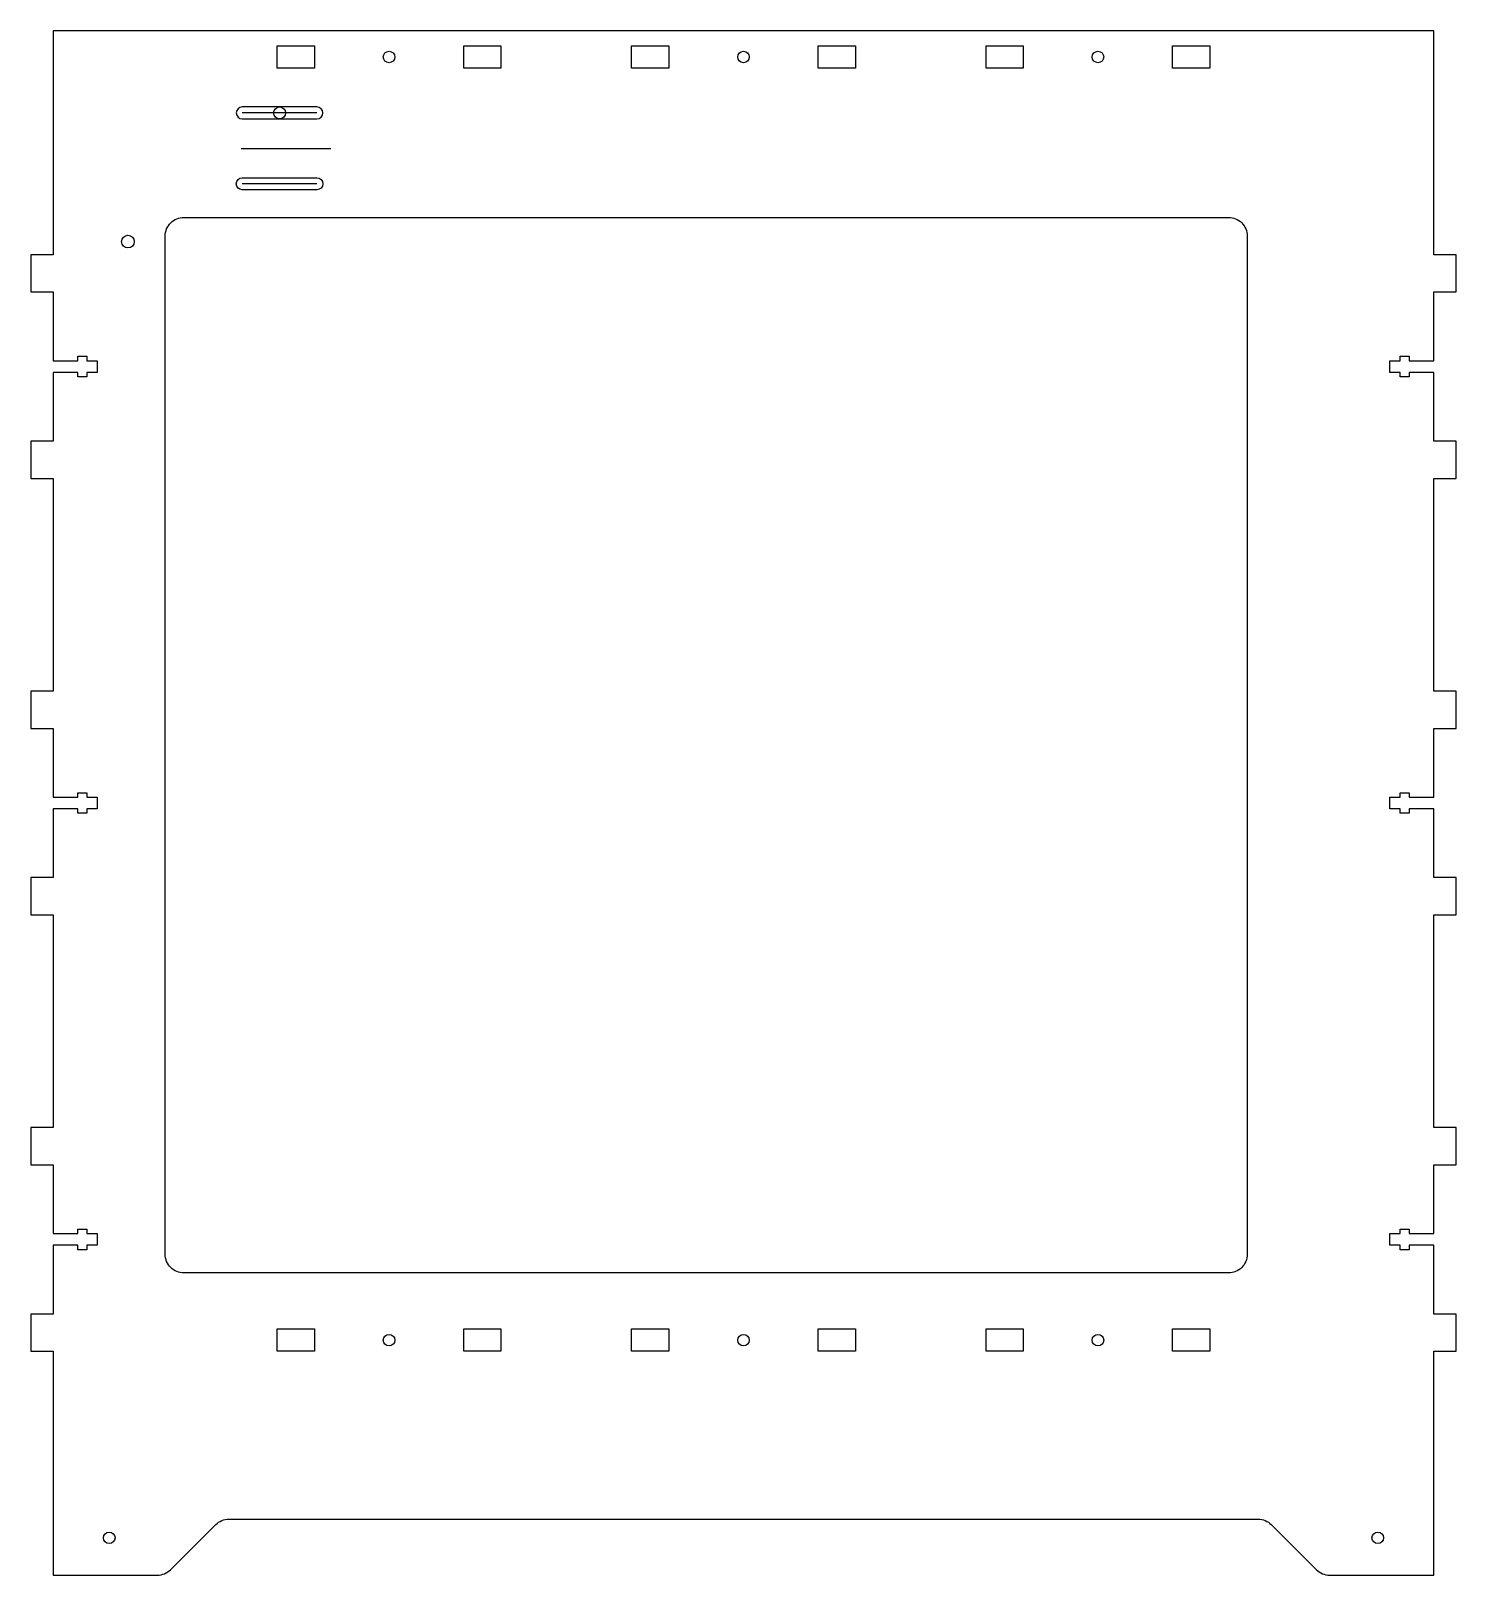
# Model space of a CAD drawing. Header units: millimetres. Extents: x -191 to 191, y 0 to 414.
import ezdxf

# ---------------------------------------------------------------- set-up
doc = ezdxf.new("R2010")
doc.units = ezdxf.units.MM
doc.layers.get('0').update_dxf_attribs({"linetype": 'CONTINUOUS'})

msp = doc.modelspace()

# ---------------------------------------------------------------- linework, layer by layer
for p, q in [((-114.35, 392), (-134.35, 392)), ((-134.6, 382.5), (-110.6, 382.5)), ((-114.35, 373), (-134.35, 373))]:
    msp.add_line(p, q)
for points in [[(141.46, 13.54), (153.54, 1.46, 0.198912), (157.07, 0), (185, 0), (185, 60), (191, 60), (191, 70), (185, 70), (185, 88.45), (178.4, 88.45), (178.4, 87.25), (176, 87.25), (176, 88.45), (173.2, 88.45), (173.2, 91.55), (176, 91.55), (176, 92.75), (178.4, 92.75), (178.4, 91.55), (185, 91.55), (185, 110), (191, 110), (191, 120), (185, 120), (185, 177), (191, 177), (191, 187), (185, 187), (185, 205.45), (178.4, 205.45), (178.4, 204.25), (176, 204.25), (176, 205.45), (173.2, 205.45), (173.2, 208.55), (176, 208.55), (176, 209.75), (178.4, 209.75), (178.4, 208.55), (185, 208.55), (185, 227), (191, 227), (191, 237), (185, 237), (185, 294), (191, 294), (191, 304), (185, 304), (185, 322.45), (178.4, 322.45), (178.4, 321.25), (176, 321.25), (176, 322.45), (173.2, 322.45), (173.2, 325.55), (176, 325.55), (176, 326.75), (178.4, 326.75), (178.4, 325.55), (185, 325.55), (185, 344), (191, 344), (191, 354), (185, 354), (185, 414), (-185, 414), (-185, 354), (-191, 354), (-191, 344), (-185, 344), (-185, 325.55), (-178.4, 325.55), (-178.4, 326.75), (-176, 326.75), (-176, 325.55), (-173.2, 325.55), (-173.2, 322.45), (-176, 322.45), (-176, 321.25), (-178.4, 321.25), (-178.4, 322.45), (-185, 322.45), (-185, 304), (-191, 304), (-191, 294), (-185, 294), (-185, 237), (-191, 237), (-191, 227), (-185, 227), (-185, 208.55), (-178.4, 208.55), (-178.4, 209.75), (-176, 209.75), (-176, 208.55), (-173.2, 208.55), (-173.2, 205.45), (-176, 205.45), (-176, 204.25), (-178.4, 204.25), (-178.4, 205.45), (-185, 205.45), (-185, 187), (-191, 187), (-191, 177), (-185, 177), (-185, 120), (-191, 120), (-191, 110), (-185, 110), (-185, 91.55), (-178.4, 91.55), (-178.4, 92.75), (-176, 92.75), (-176, 91.55), (-173.2, 91.55), (-173.2, 88.45), (-176, 88.45), (-176, 87.25), (-178.4, 87.25), (-178.4, 88.45), (-185, 88.45), (-185, 70), (-191, 70), (-191, 60), (-185, 60), (-185, 0), (-157.07, 0, 0.198912), (-153.54, 1.46), (-141.46, 13.54, -0.198912), (-137.93, 15), (137.93, 15, -0.198912)], [(-114.35, 393.6), (-134.35, 393.6, 1), (-134.35, 390.4), (-114.35, 390.4, 1)], [(-114.35, 371.4), (-134.35, 371.4, -1), (-134.35, 374.6), (-114.35, 374.6, -1)], [(-155, 86), (-155, 359, -0.414214), (-150, 364), (130, 364, -0.414214), (135, 359), (135, 86, -0.414214), (130, 81), (-150, 81, -0.414214)]]:
    msp.add_lwpolyline(points, format="xyb", close=True)
for points in [[(-115, 410), (-115, 404), (-125, 404), (-125, 410)], [(-65, 410), (-65, 404), (-75, 404), (-75, 410)], [(-20, 410), (-20, 404), (-30, 404), (-30, 410)], [(30, 410), (30, 404), (20, 404), (20, 410)], [(75, 410), (75, 404), (65, 404), (65, 410)], [(115, 404), (115, 410), (125, 410), (125, 404)], [(-115, 66), (-115, 60), (-125, 60), (-125, 66)], [(-65, 66), (-65, 60), (-75, 60), (-75, 66)], [(-20, 66), (-20, 60), (-30, 60), (-30, 66)], [(30, 66), (30, 60), (20, 60), (20, 66)], [(75, 66), (75, 60), (65, 60), (65, 66)], [(125, 66), (125, 60), (115, 60), (115, 66)]]:
    msp.add_lwpolyline(points, close=True)
for centre, radius in [((-95, 407), 1.55), ((0, 407), 1.55), ((95, 407), 1.55), ((-124.35, 392), 1.6), ((-165, 357.5), 1.7), ((-95, 63), 1.55), ((0, 63), 1.55), ((95, 63), 1.55), ((-170, 10), 1.55), ((170, 10), 1.55)]:
    msp.add_circle(centre, radius)

doc.saveas('drawing.dxf')
